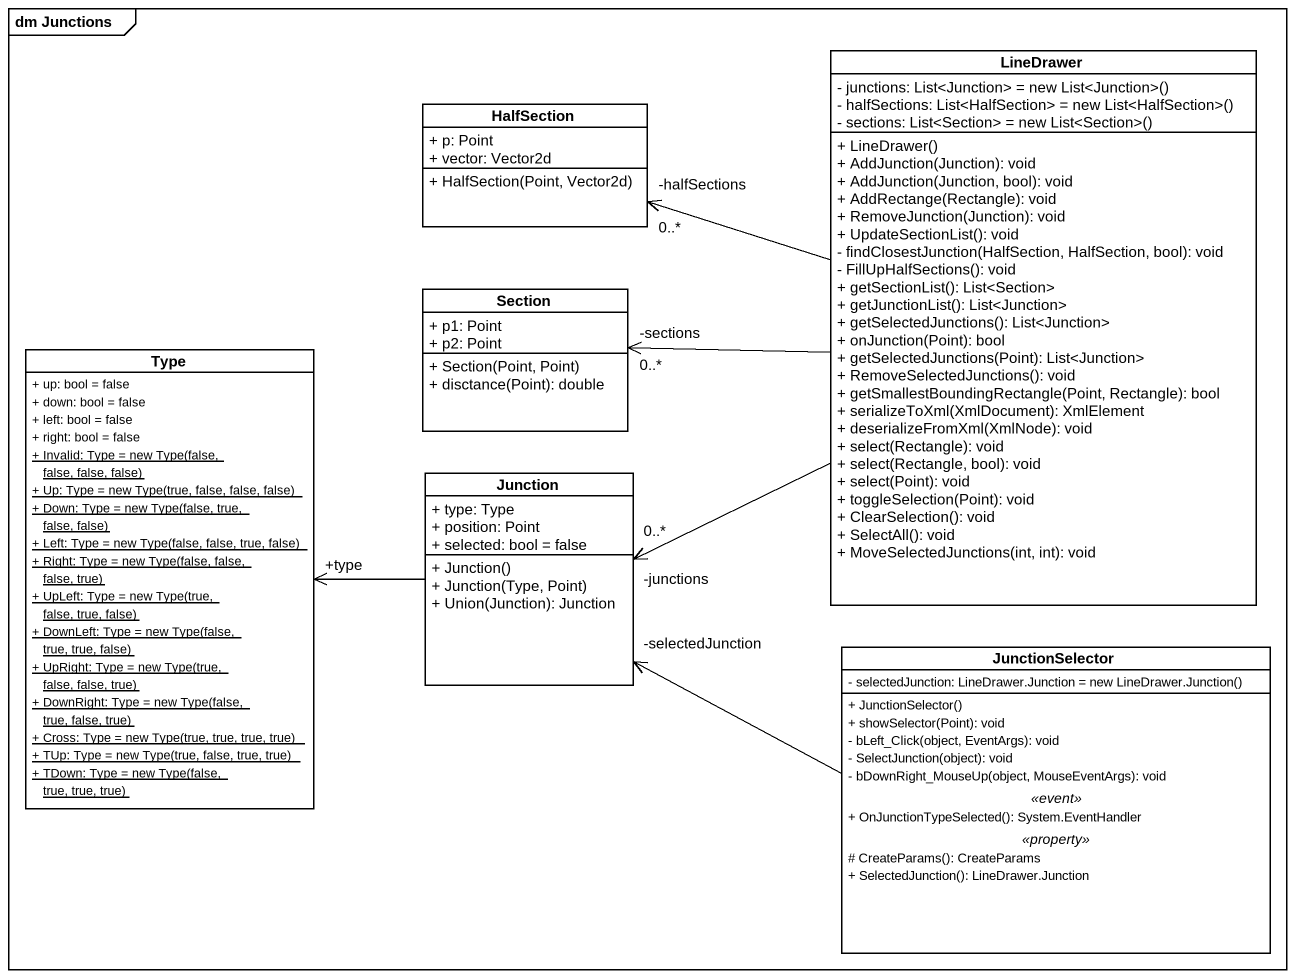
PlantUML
@startuml
mainframe dm Junctions
hide circle
hide empty members
skinparam classAttributeIconSize 0
class LineDrawer {
  {field} - junctions: List<Junction> = new List<Junction>()
  {field} - halfSections: List<HalfSection> = new List<HalfSection>()
  {field} - sections: List<Section> = new List<Section>()
  + LineDrawer()
  + AddJunction(Junction): void
  + AddJunction(Junction, bool): void
  + AddRectange(Rectangle): void
  + RemoveJunction(Junction): void
  + UpdateSectionList(): void
  - findClosestJunction(HalfSection, HalfSection, bool): void
  - FillUpHalfSections(): void
  + getSectionList(): List<Section>
  + getJunctionList(): List<Junction>
  + getSelectedJunctions(): List<Junction>
  + onJunction(Point): bool
  + getSelectedJunctions(Point): List<Junction>
  + RemoveSelectedJunctions(): void
  + getSmallestBoundingRectangle(Point, Rectangle): bool
  + serializeToXml(XmlDocument): XmlElement
  + deserializeFromXml(XmlNode): void
  + select(Rectangle): void
  + select(Rectangle, bool): void
  + select(Point): void
  + toggleSelection(Point): void
  + ClearSelection(): void
  + SelectAll(): void
  + MoveSelectedJunctions(int, int): void
}
class HalfSection {
  + p: Point
  + vector: Vector2d
  + HalfSection(Point, Vector2d)
}
class Section {
  + p1: Point
  + p2: Point
  + Section(Point, Point)
  + disctance(Point): double
}
class Type {
  + up: bool = false
  + down: bool = false
  + left: bool = false
  + right: bool = false
  {static} {field} + Invalid: Type = new Type(false, false, false, false)
  {static} {field} + Up: Type = new Type(true, false, false, false)
  {static} {field} + Down: Type = new Type(false, true, false, false)
  {static} {field} + Left: Type = new Type(false, false, true, false)
  {static} {field} + Right: Type = new Type(false, false, false, true)
  {static} {field} + UpLeft: Type = new Type(true, false, true, false)
  {static} {field} + DownLeft: Type = new Type(false, true, true, false)
  {static} {field} + UpRight: Type = new Type(true, false, false, true)
  {static} {field} + DownRight: Type = new Type(false, true, false, true)
  {static} {field} + Cross: Type = new Type(true, true, true, true)
  {static} {field} + TUp: Type = new Type(true, false, true, true)
  {static} {field} + TDown: Type = new Type(false, true, true, true)
}
class Junction {
  + type: Type
  + position: Point
  + selected: bool = false
  + Junction()
  + Junction(Type, Point)
  + Union(Junction): Junction
}
class JunctionSelector {
  {field} - selectedJunction: LineDrawer.Junction = new LineDrawer.Junction()
  --
  + JunctionSelector()
  + showSelector(Point): void
  - bLeft_Click(object, EventArgs): void
  - SelectJunction(object): void
  - bDownRight_MouseUp(object, MouseEventArgs): void
  .. <<event>> ..
  + OnJunctionTypeSelected(): System.EventHandler
  .. <<property>> ..
  # CreateParams(): CreateParams
  + SelectedJunction(): LineDrawer.Junction
}
LineDrawer -left-> "-halfSections\n0..*" HalfSection
LineDrawer -left-> "-sections\n0..*" Section
LineDrawer -left-> "-junctions\n0..*" Junction
Junction -left-> "+type" Type
JunctionSelector -left-> "-selectedJunction" Junction
@enduml
